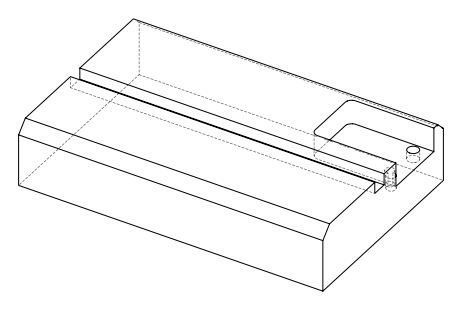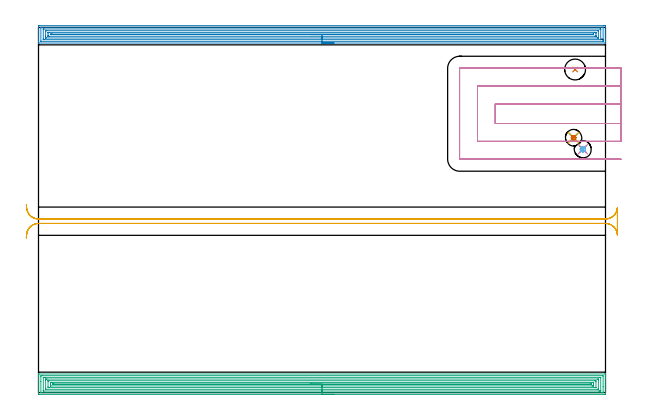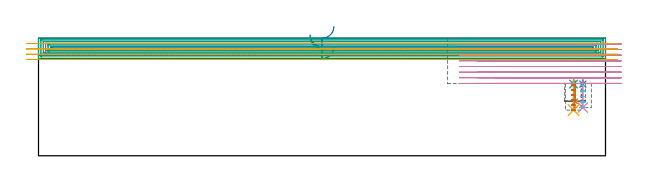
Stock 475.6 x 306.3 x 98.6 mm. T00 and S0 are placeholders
(PLAN: 11 operations, 5 tool changes, 76.6 min)
(1 INDEXABLE_INSERT_DRILL_BLIND_HOLE_FROM_SOLID | STEP1POCKET | NXT0302_006 | 0.08 min | 12670 mm3)
(2 SPOT_DRILL | STEP1POCKET_1 | NXT0321_9005460120000 | 0.04 min | 4180 mm3)
(3 SPOT_DRILL_1 | STEP1POCKET_2 | NXT0321_9005460120000 | 0.04 min | 4177 mm3)
(4 DRILL_BLIND_HOLE_INTO_CENTER | STEP1POCKET_1 | NXT0301_128 | 0.1 min | 2252 mm3)
(5 DRILL_BLIND_HOLE_INTO_CENTER_1 | STEP1POCKET_2 | NXT0301_128 | 0.11 min | 2490 mm3)
(6 MILL_ROUGH_BLIND_HOLE_CONTOUR | STEP1POCKET_1 | NXT0201_013 | Spiral | 0.46 min | 2353 mm3)
(7 MILL_ROUGH_BLIND_HOLE_CONTOUR_1 | STEP1POCKET_2 | NXT0201_013 | Spiral | 0.45 min | 1658 mm3)
(8 AREA_MILL | FG_CHAMFER_SURFACE | UGT0205_001 | 23.02 min | 50688 mm3)
(9 AREA_MILL_1 | FG_CHAMFER_SURFACE_1 | UGT0205_001 | 26.82 min | 69529 mm3)
(10 MILL_SLOT | SLOT_PARTIAL_RECTANGULAR | UGT0201_094 | Follow Part, ap 5, ae 75% | 17.08 min | 462299 mm3)
(11 MILL_RECTANGULAR_SLOT | SLOT_RECTANGULAR | UGT0201_094 | Follow Part, ap 5, ae 75% | 8.38 min | 201754 mm3)
(TOOL NXT0302_006 | Index. Insert Drill 17.5mm [880-D1750L25-05] | D17.5 PA176 FL88 Z2)
(TOOL NXT0321_9005460120000 | NC Spot Drill, 142deg, 12mm, Carbide, Uncoated | D12 PA142 FL30 Z2)
(TOOL NXT0301_128 | Carbide Drill 12mm [861.1-1200-036A1-GP GC34] | D12 PA150 FL37.4 Z2)
(TOOL NXT0201_013 | ENDMILL 10mm | D10 FL30 Z4)
(TOOL UGT0205_001 | Chamfer Mill 20 x 3 x 45 deg. | D20 FL50 Z2)
(TOOL UGT0201_094 | End mill 20 mm | D20 FL38 Z4)
(OP 1 INDEXABLE_INSERT_DRILL_BLIND_HOLE_FROM_SOLID)
G17 G21 G94 G90
T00 M6
G54
G17 G0 G90 X450.1 Y271. S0 M3
G43 Z108.6 H1
G94 G81 G98 Z45.6 F250. R62.7
G80
M5
M2
(OP 2 SPOT_DRILL)
G17 G21 G94 G90
T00 M6
G54
G17 G0 G90 X456.6 Y204.1 S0 M3
G43 Z108.6 H0
G94 G81 G98 Z60.085 F250. R63.7
G80
M5
M2
(OP 3 SPOT_DRILL_1)
G17 G21 G94 G90
T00 M6
G54
G17 G0 G90 X448.8 Y213.8 S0 M3
G43 Z108.6 H0
G94 G81 G98 Z60.11 F250. R63.7
G80
M5
M2
(OP 4 DRILL_BLIND_HOLE_INTO_CENTER)
G17 G21 G94 G90
T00 M6
G54
G17 G0 G90 X456.6 Y204.1 S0 M3
G43 Z108.6 H1
G94 G81 G98 Z40.4 F250. R62.7
G80
M5
M2
(OP 5 DRILL_BLIND_HOLE_INTO_CENTER_1)
G17 G21 G94 G90
T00 M6
G54
G17 G0 G90 X448.8 Y213.8 S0 M3
G43 Z108.6 H1
G94 G81 G98 Z38.3 F250. R62.7
G80
M5
M2
(OP 6 MILL_ROUGH_BLIND_HOLE_CONTOUR)
G17 G21 G94 G90
T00 M6
G54
G17 G0 G90 X456.6 Y204.1 S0 M3
G43 Z108.6 H0
Z59.04
G94 G3 X456.993 Y205.857 R0.923 F250.
X454.655 Y205.015 R1.757
X455.685 Y202.155 R2.15
X454.655 Y205.015 R-2.15
X455.17 Y203.585 R1.075
X456.6 Y204.1 R1.075
G0 Z54.38
G3 X456.993 Y205.857 R0.923
X454.655 Y205.015 R1.757
X455.685 Y202.155 R2.15
X454.655 Y205.015 R-2.15
X455.17 Y203.585 R1.075
X456.6 Y204.1 R1.075
G0 Z49.72
G3 X456.993 Y205.857 R0.923
X454.655 Y205.015 R1.757
X455.685 Y202.155 R2.15
X454.655 Y205.015 R-2.15
X455.17 Y203.585 R1.075
X456.6 Y204.1 R1.075
G0 Z45.06
G3 X456.993 Y205.857 R0.923
X454.655 Y205.015 R1.757
X455.685 Y202.155 R2.15
X454.655 Y205.015 R-2.15
X455.17 Y203.585 R1.075
X456.6 Y204.1 R1.075
G0 Z40.4
G3 X456.993 Y205.857 R0.923
X454.655 Y205.015 R1.757
X455.685 Y202.155 R2.15
X454.655 Y205.015 R-2.15
X455.17 Y203.585 R1.075
X456.6 Y204.1 R1.075
G0 Z108.6
M5
M2
(OP 7 MILL_ROUGH_BLIND_HOLE_CONTOUR_1)
G17 G21 G94 G90
T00 M6
G54
G17 G0 G90 X448.8 Y213.8 S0 M3
G43 Z108.6 H0
Z59.467
G94 G3 X449.359 Y215.091 R0.767 F250.
X447.534 Y215.149 R1.291
X447.451 Y212.534 R1.85
X447.534 Y215.149 R-1.85
X447.492 Y213.841 R0.925
X448.8 Y213.8 R0.925
G0 Z55.233
G3 X449.359 Y215.091 R0.767
X447.534 Y215.149 R1.291
X447.451 Y212.534 R1.85
X447.534 Y215.149 R-1.85
X447.492 Y213.841 R0.925
X448.8 Y213.8 R0.925
G0 Z51.
G3 X449.359 Y215.091 R0.767
X447.534 Y215.149 R1.291
X447.451 Y212.534 R1.85
X447.534 Y215.149 R-1.85
X447.492 Y213.841 R0.925
X448.8 Y213.8 R0.925
G0 Z46.767
G3 X449.359 Y215.091 R0.767
X447.534 Y215.149 R1.291
X447.451 Y212.534 R1.85
X447.534 Y215.149 R-1.85
X447.492 Y213.841 R0.925
X448.8 Y213.8 R0.925
G0 Z42.533
G3 X449.359 Y215.091 R0.767
X447.534 Y215.149 R1.291
X447.451 Y212.534 R1.85
X447.534 Y215.149 R-1.85
X447.492 Y213.841 R0.925
X448.8 Y213.8 R0.925
G0 Z38.3
G3 X449.359 Y215.091 R0.767
X447.534 Y215.149 R1.291
X447.451 Y212.534 R1.85
X447.534 Y215.149 R-1.85
X447.492 Y213.841 R0.925
X448.8 Y213.8 R0.925
G0 Z108.6
M5
M2
(OP 8 AREA_MILL)
G17 G21 G94 G90
T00 M6
G54
G17 G0 G90 X247.8 Y293.2 S1061 M3
G43 Z108.6 H0
G94 G1 X247.762 Z107.728 F250.
X247.648 Z106.863
X247.459 Z106.012
X247.197 Z105.18
X246.863 Z104.374
X246.46 Z103.6
X245.992 Z102.864
X245.461 Z102.172
X244.871 Z101.529
X244.228 Z100.939
X243.536 Z100.408
X242.8 Z99.94
X242.026 Z99.537
X241.22 Z99.203
X240.388 Z98.941
X239.537 Z98.752
X238.672 Z98.638
X237.8 Z98.6
X0.171
X0.01 Y293.202 Z98.588
X0.007 Y293.259 Z98.533
X0. Y293.665 Z98.135
Y294.015 Z97.785
Y294.699 Z97.096
Y295.933 Z95.864
Y296.484 Z95.311
Y297.101 Z94.694
Y307.194 Z84.604
X0.002 Y307.471 Z84.326
X0.01 Y307.792 Z84.006
X0.331 Y307.799 Z83.999
X474.375 Y307.8 Z84.
X474.982 Y307.799 Z84.001
X475.583 Y307.794 Z84.004
X475.593 Y307.792 Z84.006
X475.6 Y307.194 Z84.604
Y296.484 Z95.311
Y295.933 Z95.864
Y295.591 Z96.205
Y295.041 Z96.755
Y294.699 Z97.096
Y294.014 Z97.785
Y293.665 Z98.135
Y293.261 Z98.53
X475.59 Y293.202 Z98.588
X475.429 Y293.2 Z98.6
X237.8
Y294.614 Z97.186
X2.32
X2.151 Y294.616 Z97.184
X2.039 Y294.619 Z97.181
X2.008 Y294.622 Z97.178
X2.005 Y294.625 Z97.175
X2.003 Y294.641 Z97.159
X2.001 Y294.699 Z97.101
X2. Y305.813 Z85.987
X2.004 Y306.301 Z85.499
X2.006 Y306.351 Z85.449
X2.009 Y306.371 Z85.429
X2.067 Y306.379 Z85.421
X2.235 Y306.384 Z85.416
X2.32 Y306.385 Z85.415
X473.28 Y306.386 Z85.414
X473.449 Y306.384 Z85.416
X473.561 Y306.381 Z85.419
X473.592 Y306.378 Z85.422
X473.595 Y306.375 Z85.425
X473.597 Y306.359 Z85.441
X473.599 Y306.301 Z85.499
X473.6 Y295.187 Z96.613
X473.596 Y294.699 Z97.101
X473.594 Y294.649 Z97.151
X473.591 Y294.629 Z97.171
X473.533 Y294.621 Z97.179
X473.365 Y294.616 Z97.184
X473.28 Y294.615 Z97.185
X237.8 Y294.614 Z97.186
Y296.028 Z95.772
X4.647 Y296.029 Z95.771
X4.191
X4.04 Y296.031 Z95.769
X4.016 Y296.034 Z95.766
X4.01 Y296.036 Z95.764
X4.007 Y296.064 Z95.736
X4.002 Y296.165 Z95.635
X4. Y296.675 Z95.125
X4.001 Y304.707 Z87.093
X4.005 Y304.898 Z86.902
X4.01 Y304.952 Z86.848
X4.014 Y304.966 Z86.834
X4.022 Y304.967 Z86.833
X4.077 Y304.97 Z86.83
X4.191 Y304.971 Z86.829
X4.629 Y304.972 Z86.828
X470.953 Y304.971 Z86.829
X471.409
X471.56 Y304.969 Z86.831
X471.584 Y304.966 Z86.834
X471.59 Y304.964 Z86.836
X471.593 Y304.936 Z86.864
X471.598 Y304.835 Z86.965
X471.599 Y304.707 Z87.093
X471.6 Y304.516 Z87.284
X471.599 Y296.293 Z95.507
X471.595 Y296.102 Z95.698
X471.59 Y296.048 Z95.752
X471.586 Y296.034 Z95.766
X471.578 Y296.033 Z95.767
X471.523 Y296.03 Z95.77
X471.409 Y296.029 Z95.771
X237.8 Y296.028 Z95.772
Y297.443 Z94.357
X6.805
X6.04 Y297.45 Z94.35
X6.01 Y297.458 Z94.342
X6.005 Y297.507 Z94.293
X6.002 Y297.612 Z94.188
X6. Y299.161 Z92.639
Y302.709 Z89.091
Y303.167 Z88.633
X6.002 Y303.384 Z88.416
X6.005 Y303.493 Z88.307
X6.01 Y303.542 Z88.258
X6.05 Y303.551 Z88.249
X6.871 Y303.557 Z88.243
X6.938
X468.796
X469.56 Y303.55 Z88.25
X469.59 Y303.542 Z88.258
X469.595 Y303.493 Z88.307
X469.598 Y303.388 Z88.412
X469.6 Y303.176 Z88.624
Y302.753 Z89.047
Y297.834 Z93.966
X469.598 Y297.616 Z94.184
X469.595 Y297.507 Z94.293
X469.59 Y297.458 Z94.342
X469.55 Y297.449 Z94.351
X468.729 Y297.443 Z94.357
X468.662
X237.8
Y298.857 Z92.943
X8.963
X8.658 Y298.858 Z92.942
X8.065 Y298.861 Z92.939
X8.024 Y298.864 Z92.936
X8.01 Y298.872 Z92.928
X8.004 Y298.922 Z92.878
X8.002 Y299.161 Z92.639
X8. Y299.819 Z91.981
Y301.604 Z90.196
Y301.839 Z89.961
X8.002 Y302.003 Z89.797
X8.005 Y302.085 Z89.715
X8.01 Y302.125 Z89.675
X8.015 Y302.136 Z89.664
X8.049 Y302.137 Z89.663
X8.355 Y302.142 Z89.658
X8.658 Y302.143 Z89.657
X9.247
X466.638
X466.942 Y302.142 Z89.658
X467.535 Y302.139 Z89.661
X467.576 Y302.136 Z89.664
X467.59 Y302.128 Z89.672
X467.596 Y302.078 Z89.722
X467.598 Y301.839 Z89.961
X467.6 Y301.182 Z90.618
Y299.396 Z92.404
Y299.161 Z92.639
X467.598 Y298.997 Z92.803
X467.595 Y298.915 Z92.885
X467.59 Y298.875 Z92.925
X467.585 Y298.864 Z92.936
X467.551 Y298.863 Z92.937
X467.245 Y298.858 Z92.942
X466.942 Y298.857 Z92.943
X466.353
X237.8
Y300.271 Z91.529
X10.445 Y300.272 Z91.528
X10.225 Y300.273 Z91.527
X10.075 Y300.277 Z91.523
X10.01 Y300.28 Z91.52
X10.008 Y300.318 Z91.482
X10.004 Y300.494 Z91.306
X10.01 Y300.715 Z91.085
X10.445 Y300.724 Z91.076
X10.664 Y300.727 Z91.073
X11.121 Y300.729 Z91.071
X11.338
X465.155 Y300.728 Z91.072
X465.375 Y300.727 Z91.073
X465.525 Y300.723 Z91.077
X465.59 Y300.72 Z91.08
X465.592 Y300.682 Z91.118
X465.599 Y300.503 Z91.297
X465.596 Y300.427 Z91.373
X465.59 Y300.336 Z91.464
X465.582 Y300.278 Z91.522
X465.556 Y300.277 Z91.523
X465.283 Y300.272 Z91.528
X465.155 Y300.271 Z91.529
X464.938
X237.8
X236.929 Z91.567
X236.064 Z91.681
X235.212 Z91.87
X234.38 Z92.132
X233.574 Z92.466
X232.8 Z92.869
X232.064 Z93.337
X231.372 Z93.868
X230.729 Z94.458
X230.14 Z95.101
X229.609 Z95.793
X229.14 Z96.529
X228.737 Z97.303
X228.403 Z98.109
X228.141 Z98.941
X227.952 Z99.792
X227.838 Z100.657
X227.8 Z101.529
G0 Z108.6
M5
M2
(OP 9 AREA_MILL_1)
G17 G21 G94 G90
T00 M6
G54
G17 G0 G90 X247.8 Y-1.5 S1061 M3
G43 Z108.6 H0
Z91.5
G94 G1 X247.762 Z90.628 F250.
X247.648 Z89.764
X247.459 Z88.912
X247.197 Z88.08
X246.863 Z87.274
X246.46 Z86.5
X245.991 Z85.764
X245.46 Z85.072
X244.871 Z84.429
X244.228 Z83.84
X243.536 Z83.308
X242.8 Z82.84
X242.026 Z82.437
X241.22 Z82.103
X240.388 Z81.841
X239.536 Z81.652
X238.672 Z81.538
X237.8 Z81.5
X0.618
X0.276 Y-1.496 Z81.502
X0.01 Y-1.492 Z81.506
X0. Y-1.222 Z81.776
Y12.382 Z95.376
Y12.93 Z95.927
Y13.271 Z96.267
Y13.819 Z96.815
Y14.159 Z97.154
Y14.84 Z97.84
Y15.177 Z98.177
X0.007 Y15.56 Z98.552
X0.01 Y15.597 Z98.588
X0.171 Y15.6 Z98.6
X475.429
X475.59 Y15.597 Z98.588
X475.593 Y15.56 Z98.552
X475.6 Y15.177 Z98.176
Y14.84 Z97.84
Y14.159 Z97.154
Y12.93 Z95.927
Y12.382 Z95.376
Y11.767 Z94.763
Y-0.674 Z82.324
X475.598 Y-0.948 Z82.05
X475.592 Y-1.492 Z81.506
X475.531 Y-1.494 Z81.503
X474.982 Y-1.5 Z81.5
X237.8
Y-0.086 Z82.914
X2.431 Y-0.085 Z82.915
X2.405 Y-0.084 Z82.916
X2.01 Y-0.059 Z82.941
X2.001 Y0.342 Z83.342
X2. Y9.23 Z92.23
X2.001 Y13.672 Z96.672
X2.01 Y14.159 Z97.159
X2.379 Y14.185 Z97.185
X2.405
X3.271 Y14.186 Z97.186
X473.169 Y14.185 Z97.185
X473.195 Y14.184 Z97.184
X473.59 Y14.159 Z97.159
X473.599 Y13.758 Z96.758
X473.6 Y5.172 Z88.172
X473.599 Y0.428 Z83.428
X473.59 Y-0.059 Z82.941
X473.221 Y-0.085 Z82.915
X473.195
X472.329 Y-0.086 Z82.914
X237.8
Y1.328 Z84.328
X4.583 Y1.329 Z84.329
X4.191 Y1.33 Z84.33
X4.061 Y1.332 Z84.332
X4.022 Y1.335 Z84.335
X4.01 Y1.402 Z84.402
X4.004 Y1.528 Z84.528
X4.001 Y1.718 Z84.718
Y12.382 Z95.382
X4.002 Y12.57 Z95.57
X4.01 Y12.756 Z95.756
X4.191 Y12.764 Z95.764
X4.694 Y12.77 Z95.77
X5.085 Y12.771 Z95.771
X5.586 Y12.772 Z95.772
X471.017 Y12.771 Z95.771
X471.409 Y12.77 Z95.77
X471.539 Y12.768 Z95.768
X471.578 Y12.765 Z95.765
X471.59 Y12.698 Z95.698
X471.596 Y12.572 Z95.572
X471.599 Y12.382 Z95.382
Y1.718 Z84.718
X471.598 Y1.53 Z84.53
X471.59 Y1.344 Z84.344
X471.409 Y1.335 Z84.335
X470.906 Y1.33 Z84.33
X470.515 Y1.329 Z84.329
X470.014 Y1.328 Z84.328
X237.8
Y2.743 Z85.743
X6.734
X6.084 Y2.748 Z85.748
X6.013 Y2.75 Z85.75
X6.008 Y2.845 Z85.845
X6.003 Y3.054 Z86.054
X6. Y3.473 Z86.473
Y10.605 Z93.605
X6.004 Y11.038 Z94.038
X6.01 Y11.254 Z94.254
X6.016 Y11.351 Z94.351
X6.119 Y11.353 Z94.353
X6.871 Y11.357 Z94.357
X7.008
X468.866
X469.516 Y11.352 Z94.352
X469.587 Y11.35 Z94.35
X469.592 Y11.255 Z94.255
X469.597 Y11.046 Z94.046
X469.6 Y10.627 Z93.627
Y3.495 Z86.495
X469.596 Y3.062 Z86.062
X469.59 Y2.846 Z85.846
X469.584 Y2.749 Z85.749
X469.481 Y2.747 Z85.747
X468.729 Y2.743 Z85.743
X468.592
X237.8
Y4.157 Z87.157
X8.886
X8.658 Y4.159 Z87.159
X8.43 Y4.162 Z87.162
X8.01 Y4.173 Z87.173
X8.007 Y4.384 Z87.384
X8. Y5.038 Z88.038
X8.001 Y9.716 Z92.716
X8.003 Y9.879 Z92.879
X8.006 Y9.92 Z92.92
X8.009 Y9.934 Z92.934
X8.05 Y9.937 Z92.937
X8.201 Y9.941 Z92.941
X8.43 Y9.943 Z92.943
X8.658
X466.714
X466.942 Y9.941 Z92.941
X467.17 Y9.938 Z92.938
X467.59 Y9.927 Z92.927
X467.593 Y9.716 Z92.716
X467.599 Y9.062 Z92.062
Y4.384 Z87.384
X467.597 Y4.22 Z87.22
X467.594 Y4.18 Z87.18
X467.591 Y4.166 Z87.166
X467.55 Y4.163 Z87.163
X467.399 Y4.159 Z87.159
X467.17 Y4.157 Z87.157
X466.942
X237.8
Y5.571 Z88.571
X10.445 Y5.572 Z88.572
X10.143 Y5.573 Z88.573
X10.059 Y5.576 Z88.576
X10.021 Y5.578 Z88.578
X10.01 Y5.593 Z88.593
X10.004 Y5.711 Z88.711
X10.001 Y6.161 Z89.161
X10. Y6.604 Z89.604
X10.001 Y7.939 Z90.939
X10.004 Y8.377 Z91.377
X10.01 Y8.521 Z91.521
X10.148 Y8.524 Z91.524
X10.445 Y8.527 Z91.527
X10.745 Y8.528 Z91.528
X11.338 Y8.529 Z91.529
X465.155 Y8.528 Z91.528
X465.457 Y8.527 Z91.527
X465.541 Y8.524 Z91.524
X465.579 Y8.522 Z91.522
X465.59 Y8.507 Z91.507
X465.596 Y8.389 Z91.389
X465.599 Y7.939 Z90.939
X465.6 Y7.496 Z90.496
Y6.608 Z89.608
X465.599 Y6.161 Z89.161
X465.596 Y5.723 Z88.723
X465.59 Y5.579 Z88.579
X465.452 Y5.576 Z88.576
X465.155 Y5.573 Z88.573
X464.855 Y5.571 Z88.571
X464.262
X237.8
Y6.985 Z89.985
X12.166 Y6.986 Z89.986
X12.037 Y6.99 Z89.99
X12.008 Y6.993 Z89.993
X12.005 Y6.998 Z89.998
X12.002 Y7.017 Z90.017
X12.004 Y7.05 Z90.05
X12.01 Y7.101 Z90.101
X12.102 Y7.109 Z90.109
X12.168 Y7.113 Z90.113
X12.231 Y7.114 Z90.114
X13.06 Y7.115 Z90.115
X463.434 Y7.114 Z90.114
X463.563 Y7.11 Z90.11
X463.592 Y7.107 Z90.107
X463.595 Y7.102 Z90.102
X463.598 Y7.083 Z90.083
X463.596 Y7.05 Z90.05
X463.59 Y6.999 Z89.999
X463.498 Y6.991 Z89.991
X463.432 Y6.987 Z89.987
X463.369 Y6.986 Z89.986
X462.54 Y6.985 Z89.985
X237.8
X236.928 Z90.023
X236.063 Z90.137
X235.212 Z90.326
X234.38 Z90.588
X233.574 Z90.922
X232.8 Z91.325
X232.064 Z91.794
X231.372 Z92.325
X230.729 Z92.914
X230.14 Z93.557
X229.608 Z94.25
X229.14 Z94.985
X228.737 Z95.759
X228.403 Z96.565
X228.141 Z97.397
X227.952 Z98.249
X227.838 Z99.114
X227.8 Z99.985
G0 Z108.6
M5
M2
(OP 10 MILL_SLOT)
G17 G21 G94 G90
T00 M6
G54
G17 G0 G90 X488.6 Y242.1 S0 M3
G43 Z108.6 H0
Z93.862
G94 G1 X485.6 F250.
X383.2 F500.
Y225.7
X485.6
X488.6 F250.
Y257.1
X485.6
X368.2 F500.
Y210.7
X485.6
X488.6 F250.
Y272.1
X485.6
X353.4 F500.
G3 X353.2 Y271.9 R0.2
G1 Y195.9
G3 X353.4 Y195.7 R0.2
G1 X485.6
X488.6 F250.
G0 Y242.1 Z89.125
G1 X485.6
X383.2 F500.
Y225.7
X485.6
X488.6 F250.
Y257.1
X485.6
X368.2 F500.
Y210.7
X485.6
X488.6 F250.
Y272.1
X485.6
X353.4 F500.
G3 X353.2 Y271.9 R0.2
G1 Y195.9
G3 X353.4 Y195.7 R0.2
G1 X485.6
X488.6 F250.
G0 Y242.1 Z84.387
G1 X485.6
X383.2 F500.
Y225.7
X485.6
X488.6 F250.
Y257.1
X485.6
X368.2 F500.
Y210.7
X485.6
X488.6 F250.
Y272.1
X485.6
X353.4 F500.
G3 X353.2 Y271.9 R0.2
G1 Y195.9
G3 X353.4 Y195.7 R0.2
G1 X485.6
X488.6 F250.
G0 Y242.1 Z79.65
G1 X485.6
X383.2 F500.
Y225.7
X485.6
X488.6 F250.
Y257.1
X485.6
X368.2 F500.
Y210.7
X485.6
X488.6 F250.
Y272.1
X485.6
X353.4 F500.
G3 X353.2 Y271.9 R0.2
G1 Y195.9
G3 X353.4 Y195.7 R0.2
G1 X485.6
X488.6 F250.
G0 Y242.1 Z74.912
G1 X485.6
X383.2 F500.
Y225.7
X485.6
X488.6 F250.
Y257.1
X485.6
X368.2 F500.
Y210.7
X485.6
X488.6 F250.
Y272.1
X485.6
X353.4 F500.
G3 X353.2 Y271.9 R0.2
G1 Y195.9
G3 X353.4 Y195.7 R0.2
G1 X485.6
X488.6 F250.
G0 Y242.1 Z70.175
G1 X485.6
X383.2 F500.
Y225.7
X485.6
X488.6 F250.
Y257.1
X485.6
X368.2 F500.
Y210.7
X485.6
X488.6 F250.
Y272.1
X485.6
X353.4 F500.
G3 X353.2 Y271.9 R0.2
G1 Y195.9
G3 X353.4 Y195.7 R0.2
G1 X485.6
X488.6 F250.
G0 Y242.1 Z65.437
G1 X485.6
X383.2 F500.
Y225.7
X485.6
X488.6 F250.
Y257.1
X485.6
X368.2 F500.
Y210.7
X485.6
X488.6 F250.
Y272.1
X485.6
X353.4 F500.
G3 X353.2 Y271.9 R0.2
G1 Y195.9
G3 X353.4 Y195.7 R0.2
G1 X485.6
X488.6 F250.
G0 Y242.1 Z60.7
G1 X485.6
X383.2 F500.
Y225.7
X485.6
X488.6 F250.
Y257.1
X485.6
X368.2 F500.
Y210.7
X485.6
X488.6 F250.
Y272.1
X485.6
X353.4 F500.
G3 X353.2 Y271.9 R0.2
G1 Y195.9
G3 X353.4 Y195.7 R0.2
G1 X485.6
X488.6 F250.
G0 Z108.6
M5
M2
(OP 11 MILL_RECTANGULAR_SLOT)
G17 G21 G94 G90
T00 M6
G54
G17 G0 G90 X-10.202 Y129.683 S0 M3
G43 Z108.6 H0
Z94.125
G94 G1 X-9.97 Y132.674 F250.
G2 X0. Y141.9 R10. F500.
G1 X475.6
G2 X485.59 Y132.347 R10.
G1 Y155.153
G2 X475.6 Y145.6 R10.
G1 X0.
G2 X-9.97 Y154.826 R10.
G1 X-10.202 Y157.817 F250.
G0 Y129.683 Z89.65
G1 X-9.97 Y132.674
G2 X0. Y141.9 R10. F500.
G1 X475.6
G2 X485.59 Y132.347 R10.
G1 X485.6
Y155.153
X485.59
G2 X475.6 Y145.6 R10.
G1 X0.
G2 X-9.97 Y154.826 R10.
G1 X-10.202 Y157.817 F250.
G0 Y129.683 Z85.175
G1 X-9.97 Y132.674
G2 X0. Y141.9 R10. F500.
G1 X475.6
G2 X485.59 Y132.347 R10.
G1 Y155.153
G2 X475.6 Y145.6 R10.
G1 X0.
G2 X-9.97 Y154.826 R10.
G1 X-10.202 Y157.817 F250.
G0 Y129.683 Z80.7
G1 X-9.97 Y132.674
G2 X0. Y141.9 R10. F500.
G1 X475.6
G2 X485.59 Y132.347 R10.
G1 Y155.153
G2 X475.6 Y145.6 R10.
G1 X0.
G2 X-9.97 Y154.826 R10.
G1 X-10.202 Y157.817 F250.
G0 Z108.6
M5
M2
